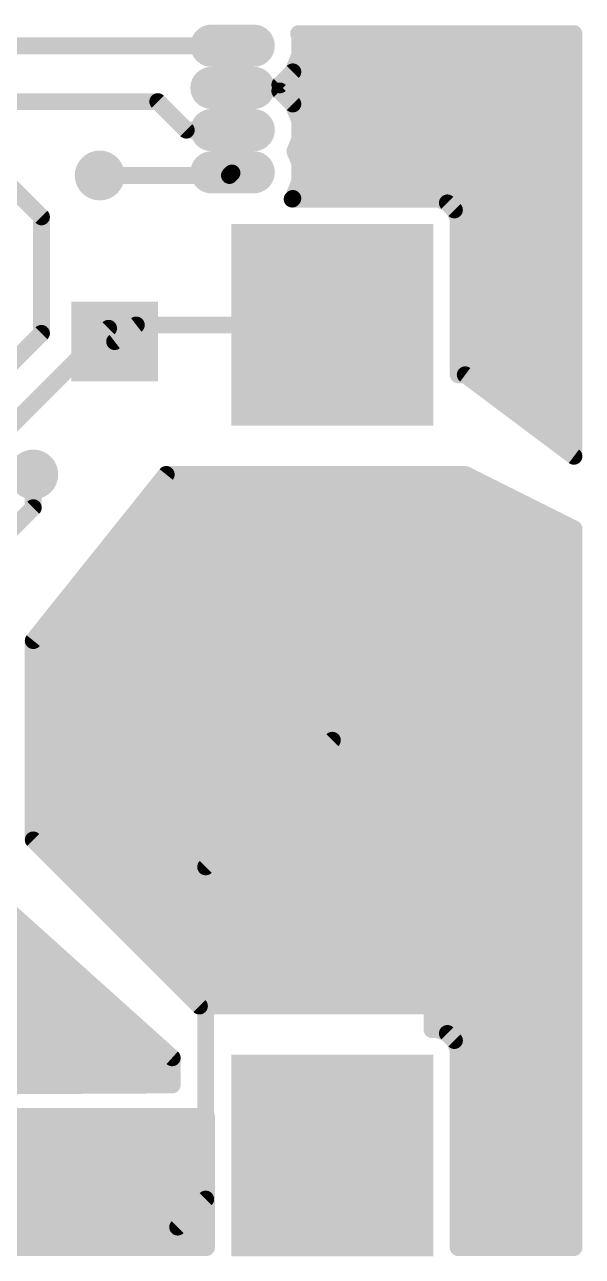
# Model space of a CAD drawing. Extents: x 0 to 49.5, y 0 to 37.5.
# Drawn here: x 32.74 to 49.52, y 0.46 to 37.54 of the extents above; entities that cross this region are included whole.
import ezdxf

# ---------------------------------------------------------------- set-up
doc = ezdxf.new("R2010")
doc.units = 0
for name, color, linetype in [('1', 22, 'CONTINUOUS'), ('17', 82, 'CONTINUOUS'), ('18', 82, 'CONTINUOUS')]:
    doc.layers.add(name, color=color, linetype=linetype)

# ---------------------------------------------------------------- blocks, each defined once
blk = doc.blocks.new('RECT')
blk.add_solid([(-0.5, -0.5), (0.5, -0.5), (-0.5, 0.5), (0.5, 0.5)])
blk = doc.blocks.new('LONGP100')
at = {"const_width": 1}
blk.add_lwpolyline([(-0.5, 0), (0.5, 0)], dxfattribs=at)
at = {"const_width": 0.5}
for points in [[(-0.5, 0.25, 1), (-0.5, -0.25)], [(0.5, -0.25, 1), (0.5, 0.25)]]:
    blk.add_lwpolyline(points, format="xyb", dxfattribs=at)
blk = doc.blocks.new('ROUNDV')
at = {"const_width": 0.5}
blk.add_lwpolyline([(0, -0.25, 1), (0, 0.25, 1), (0, -0.25)], format="xyb", dxfattribs=at)

msp = doc.modelspace()

# ---------------------------------------------------------------- linework, layer by layer
at = {"layer": '1', "const_width": 0.508}
for points in [[(41.0225, 37.1813), (40.9858, 37.2698)], [(40.9858, 37.2698), (49.2698, 37.2698)], [(49.2698, 37.2698), (49.2698, 24.5476)], [(38.9985, 36.905), (23.963, 36.905)], [(41.0225, 36.6287), (41.0225, 37.1813)], [(41.0225, 37.084), (49.2698, 37.084)], [(40.811, 36.1182), (41.0225, 36.6287)], [(41.0006, 36.576), (49.2698, 36.576)], [(40.4203, 35.7275), (40.811, 36.1182)], [(40.1971, 35.635), (40.4203, 35.7275)], [(40.7608, 36.068), (49.2698, 36.068)], [(40.4203, 35.5426), (40.1971, 35.635)], [(40.3782, 35.56), (49.2698, 35.56)], [(40.811, 35.1518), (40.4203, 35.5426)], [(28.25, 35.222), (36.7471, 35.222)], [(36.7471, 35.222), (37.6041, 34.365)], [(41.0225, 34.6413), (40.811, 35.1518)], [(40.8524, 35.052), (49.2698, 35.052)], [(41.0225, 34.0887), (41.0225, 34.6413)], [(37.6041, 34.365), (38.9985, 34.365)], [(41.0225, 34.544), (49.2698, 34.544)], [(40.8739, 33.73), (41.0225, 34.0887)], [(41.0006, 34.036), (49.2698, 34.036)], [(31.2188, 33.7812), (33.246, 31.754)], [(41.0225, 33.3713), (40.8739, 33.73)], [(40.9576, 33.528), (49.2698, 33.528)], [(41.0225, 32.8187), (41.0225, 33.3713)], [(35, 33), (38.9035, 33)], [(38.9035, 33), (38.9795, 33.076)], [(40.811, 32.3082), (41.0225, 32.8187)], [(41.0225, 33.02), (49.2698, 33.02)], [(40.8954, 32.512), (49.2698, 32.512)], [(40.7918, 32.289), (40.811, 32.3082)], [(45.185, 32.289), (40.7918, 32.289)], [(45.4621, 32.1742), (45.185, 32.289)], [(45.6742, 31.9621), (45.4621, 32.1742)], [(45.6323, 32.004), (49.2698, 32.004)], [(33.246, 31.754), (33.246, 28.246)], [(45.789, 31.685), (45.6742, 31.9621)], [(45.789, 27), (45.789, 31.685)], [(45.789, 31.496), (49.2698, 31.496)], [(45.789, 30.988), (49.2698, 30.988)], [(45.789, 30.48), (49.2698, 30.48)], [(45.789, 29.972), (49.2698, 29.972)], [(45.789, 29.464), (49.2698, 29.464)], [(41.6755, 29), (42, 28.5)], [(45.789, 28.956), (49.2698, 28.956)], [(35.2664, 28.4), (31, 24.1336)], [(35.2664, 28.4), (35.45, 28)], [(36.1, 28.5), (35.45, 28)], [(42, 28.5), (36.1, 28.5)], [(45.789, 28.448), (49.2698, 28.448)], [(33.246, 28.246), (30, 25)], [(45.789, 27.94), (49.2698, 27.94)], [(45.789, 27.432), (49.2698, 27.432)], [(46, 27), (45.789, 27)], [(49.2698, 24.5476), (46, 27)], [(46.1013, 26.924), (49.2698, 26.924)], [(46.7787, 26.416), (49.2698, 26.416)], [(47.456, 25.908), (49.2698, 25.908)], [(48.1333, 25.4), (49.2698, 25.4)], [(48.8107, 24.892), (49.2698, 24.892)], [(33, 19), (37, 24)], [(33, 24), (33, 23)], [(36.9008, 23.876), (46.248, 23.876)], [(37, 24), (46, 24)], [(46, 24), (49.2698, 22.3651)], [(36.4944, 23.368), (47.264, 23.368)], [(31, 21), (33, 23)], [(36.088, 22.86), (48.28, 22.86)], [(49.2698, 22.3651), (49.2698, 0.7302)], [(35.6816, 22.352), (49.2698, 22.352)], [(35.2752, 21.844), (49.2698, 21.844)], [(34.8688, 21.336), (49.2698, 21.336)], [(34.4624, 20.828), (49.2698, 20.828)], [(34.056, 20.32), (49.2698, 20.32)], [(33.6496, 19.812), (49.2698, 19.812)], [(33.2432, 19.304), (49.2698, 19.304)], [(33, 13), (33, 19)], [(33, 18.796), (49.2698, 18.796)], [(33, 18.288), (49.2698, 18.288)], [(33, 17.78), (49.2698, 17.78)], [(33, 17.272), (49.2698, 17.272)], [(33, 16.764), (49.2698, 16.764)], [(33, 16.256), (49.2698, 16.256)], [(33, 15.748), (49.2698, 15.748)], [(38.189, 12.189), (42, 16)], [(33, 15.24), (49.2698, 15.24)], [(33, 14.732), (49.2698, 14.732)], [(33, 14.224), (49.2698, 14.224)], [(33, 13.716), (49.2698, 13.716)], [(33, 13.208), (49.2698, 13.208)], [(38, 8), (33, 13)], [(33.3, 12.7), (49.2698, 12.7)], [(33.808, 12.192), (49.2698, 12.192)], [(38.189, 2.189), (38.189, 12.189)], [(34.316, 11.684), (49.2698, 11.684)], [(32.008, 11.0937), (37.181, 6.4428)], [(34.824, 11.176), (49.2698, 11.176)], [(35.332, 10.668), (49.2698, 10.668)], [(32.008, 10.16), (33.0465, 10.16)], [(35.84, 10.16), (49.2698, 10.16)], [(31.9469, 9.652), (33.6115, 9.652)], [(36.348, 9.652), (49.2698, 9.652)], [(31.5695, 9.144), (34.1766, 9.144)], [(36.856, 9.144), (49.2698, 9.144)], [(31.0615, 8.636), (34.7416, 8.636)], [(37.364, 8.636), (49.2698, 8.636)], [(30.5535, 8.128), (35.3066, 8.128)], [(37.872, 8.128), (49.2698, 8.128)], [(45, 8), (38, 8)], [(45, 7.289), (45, 8)], [(30.0455, 7.62), (35.8716, 7.62)], [(45, 7.62), (49.2698, 7.62)], [(45.185, 7.289), (45, 7.289)], [(45.4621, 7.1742), (45.185, 7.289)], [(45.6742, 6.9621), (45.4621, 7.1742)], [(28.5168, 7.112), (36.4366, 7.112)], [(45.5243, 7.112), (49.2698, 7.112)], [(45.789, 6.685), (45.6742, 6.9621)], [(27.71, 6.604), (37.0017, 6.604)], [(37.181, 6.4428), (37.181, 5.6253)], [(45.789, 0.7302), (45.789, 6.685)], [(45.789, 6.604), (49.2698, 6.604)], [(20.1023, 6.096), (37.181, 6.096)], [(45.789, 6.096), (49.2698, 6.096)], [(37.181, 5.6253), (20.5594, 5.5385)], [(45.789, 5.588), (49.2698, 5.588)], [(45.789, 5.08), (49.2698, 5.08)], [(20.8204, 4.68), (38.211, 4.68)], [(20.8651, 4.572), (38.211, 4.572)], [(38.211, 4.68), (38.211, 0.7302)], [(45.789, 4.572), (49.2698, 4.572)], [(20.9439, 4.064), (38.211, 4.064)], [(45.789, 4.064), (49.2698, 4.064)], [(20.8323, 3.556), (38.211, 3.556)], [(45.789, 3.556), (49.2698, 3.556)], [(28.3568, 3.048), (38.211, 3.048)], [(45.789, 3.048), (49.2698, 3.048)], [(28.7662, 2.54), (38.211, 2.54)], [(45.789, 2.54), (49.2698, 2.54)], [(28.9544, 2.032), (38.211, 2.032)], [(37.3462, 1.3462), (38.189, 2.189)], [(45.789, 2.032), (49.2698, 2.032)], [(28.9544, 1.524), (38.211, 1.524)], [(37.3462, 1.3462), (29.9184, 1.3462)], [(45.789, 1.524), (49.2698, 1.524)], [(28.7904, 1.016), (38.211, 1.016)], [(45.789, 1.016), (49.2698, 1.016)], [(38.211, 0.7302), (28.6374, 0.7302)], [(49.2698, 0.7302), (45.789, 0.7302)]]:
    msp.add_lwpolyline(points, dxfattribs=at)
at = {"layer": '1', "const_width": 0.254}
for points in [[(41.1032, 37.3184, 1), (40.8685, 37.2212)], [(40.9858, 37.3968, 1), (40.9858, 37.1428)], [(49.3968, 37.2698, 1), (49.1428, 37.2698)], [(49.2698, 37.1428, 1), (49.2698, 37.3968)], [(38.9985, 36.778, 1), (38.9985, 37.032)], [(41.1495, 37.1813, 1), (40.8955, 37.1813)], [(41.0225, 37.211, 1), (41.0225, 36.957)], [(40.9052, 37.1327, 1), (41.1398, 37.2299)], [(49.2698, 36.957, 1), (49.2698, 37.211)], [(41.0006, 36.703, 1), (41.0006, 36.449)], [(40.8955, 36.6287, 1), (41.1495, 36.6287)], [(41.1398, 36.5801, 1), (40.9052, 36.6773)], [(49.2698, 36.449, 1), (49.2698, 36.703)], [(40.9008, 36.0284, 1), (40.7212, 36.208)], [(40.4689, 35.6102, 1), (40.3717, 35.8448)], [(40.7608, 36.195, 1), (40.7608, 35.941)], [(40.6937, 36.1668, 1), (40.9284, 36.0696)], [(49.2698, 35.941, 1), (49.2698, 36.195)], [(40.2457, 35.7524, 1), (40.1485, 35.5177)], [(40.1485, 35.7524, 1), (40.2457, 35.5177)], [(40.3782, 35.687, 1), (40.3782, 35.433)], [(40.3305, 35.8173, 1), (40.5101, 35.6377)], [(40.5101, 35.6324, 1), (40.3305, 35.4528)], [(40.3717, 35.4252, 1), (40.4689, 35.6599)], [(49.2698, 35.433, 1), (49.2698, 35.687)], [(36.8369, 35.3118, 1), (36.6573, 35.1322)], [(36.7471, 35.095, 1), (36.7471, 35.349)], [(40.9284, 35.2004, 1), (40.6937, 35.1032)], [(40.7212, 35.062, 1), (40.9008, 35.2416)], [(40.8524, 35.179, 1), (40.8524, 34.925)], [(49.2698, 34.925, 1), (49.2698, 35.179)], [(41.1495, 34.6413, 1), (40.8955, 34.6413)], [(37.6041, 34.492, 1), (37.6041, 34.238)], [(37.5143, 34.2752, 1), (37.6939, 34.4548)], [(38.9985, 34.238, 1), (38.9985, 34.492)], [(41.0225, 34.671, 1), (41.0225, 34.417)], [(40.9052, 34.5927, 1), (41.1398, 34.6899)], [(49.2698, 34.417, 1), (49.2698, 34.671)], [(41.0006, 34.163, 1), (41.0006, 33.909)], [(40.8955, 34.0887, 1), (41.1495, 34.0887)], [(41.1398, 34.0401, 1), (40.9052, 34.1373)], [(49.2698, 33.909, 1), (49.2698, 34.163)], [(40.9912, 33.7786, 1), (40.7566, 33.6814)], [(40.7566, 33.7786, 1), (40.9912, 33.6814)], [(40.9576, 33.655, 1), (40.9576, 33.401)], [(49.2698, 33.401, 1), (49.2698, 33.655)], [(41.1495, 33.3713, 1), (40.8955, 33.3713)], [(40.9052, 33.3227, 1), (41.1398, 33.4199)], [(35, 33.127, 1), (35, 32.873)], [(38.8137, 33.0898, 1), (38.9933, 32.9102)], [(39.0693, 32.9862, 1), (38.8897, 33.1658)], [(38.9035, 32.873, 1), (38.9035, 33.127)], [(41.0225, 33.147, 1), (41.0225, 32.893)], [(41.1398, 32.7701, 1), (40.9052, 32.8673)], [(49.2698, 32.893, 1), (49.2698, 33.147)], [(40.8954, 32.639, 1), (40.8954, 32.385)], [(40.8955, 32.8187, 1), (41.1495, 32.8187)], [(49.2698, 32.385, 1), (49.2698, 32.639)], [(40.7918, 32.416, 1), (40.7918, 32.162)], [(40.702, 32.3788, 1), (40.8816, 32.1992)], [(40.6937, 32.3568, 1), (40.9284, 32.2596)], [(40.9008, 32.2184, 1), (40.7212, 32.398)], [(45.2336, 32.4063, 1), (45.1364, 32.1717)], [(45.185, 32.162, 1), (45.185, 32.416)], [(45.5519, 32.264, 1), (45.3723, 32.0844)], [(45.4135, 32.0569, 1), (45.5107, 32.2915)], [(45.6323, 32.131, 1), (45.6323, 31.877)], [(49.2698, 31.877, 1), (49.2698, 32.131)], [(33.373, 31.754, 1), (33.119, 31.754)], [(33.1562, 31.6642, 1), (33.3358, 31.8438)], [(45.7915, 32.0107, 1), (45.5569, 31.9135)], [(45.5844, 31.8723, 1), (45.764, 32.0519)], [(45.916, 31.685, 1), (45.662, 31.685)], [(45.789, 31.623, 1), (45.789, 31.369)], [(45.6717, 31.6364, 1), (45.9063, 31.7336)], [(49.2698, 31.369, 1), (49.2698, 31.623)], [(45.789, 31.115, 1), (45.789, 30.861)], [(49.2698, 30.861, 1), (49.2698, 31.115)], [(45.789, 30.607, 1), (45.789, 30.353)], [(49.2698, 30.353, 1), (49.2698, 30.607)], [(45.789, 30.099, 1), (45.789, 29.845)], [(49.2698, 29.845, 1), (49.2698, 30.099)], [(45.789, 29.591, 1), (45.789, 29.337)], [(49.2698, 29.337, 1), (49.2698, 29.591)], [(41.782, 29.0691, 1), (41.5689, 28.9309)], [(45.789, 29.083, 1), (45.789, 28.829)], [(49.2698, 28.829, 1), (49.2698, 29.083)], [(35.3818, 28.453, 1), (35.151, 28.347)], [(35.3562, 28.3102, 1), (35.1766, 28.4898)], [(36.1, 28.627, 1), (36.1, 28.373)], [(36.1774, 28.3993, 1), (36.0226, 28.6007)], [(41.8935, 28.4309, 1), (42.1065, 28.5691)], [(42, 28.373, 1), (42, 28.627)], [(45.789, 28.575, 1), (45.789, 28.321)], [(49.2698, 28.321, 1), (49.2698, 28.575)], [(33.119, 28.246, 1), (33.373, 28.246)], [(33.3358, 28.1562, 1), (33.1562, 28.3358)], [(35.3726, 28.1007, 1), (35.5274, 27.8993)], [(35.3346, 27.947, 1), (35.5654, 28.053)], [(45.789, 28.067, 1), (45.789, 27.813)], [(49.2698, 27.813, 1), (49.2698, 28.067)], [(45.789, 27.559, 1), (45.789, 27.305)], [(49.2698, 27.305, 1), (49.2698, 27.559)], [(45.789, 27.127, 1), (45.789, 26.873)], [(45.662, 27, 1), (45.916, 27)], [(46.0762, 27.1016, 1), (45.9238, 26.8984)], [(46.1013, 27.051, 1), (46.1013, 26.797)], [(46, 26.873, 1), (46, 27.127)], [(49.2698, 26.797, 1), (49.2698, 27.051)], [(46.7787, 26.543, 1), (46.7787, 26.289)], [(49.2698, 26.289, 1), (49.2698, 26.543)], [(47.456, 26.035, 1), (47.456, 25.781)], [(49.2698, 25.781, 1), (49.2698, 26.035)], [(48.1333, 25.527, 1), (48.1333, 25.273)], [(49.2698, 25.273, 1), (49.2698, 25.527)], [(48.8107, 25.019, 1), (48.8107, 24.765)], [(49.2698, 24.765, 1), (49.2698, 25.019)], [(49.1428, 24.5476, 1), (49.3968, 24.5476)], [(49.1936, 24.446, 1), (49.346, 24.6492)], [(33.127, 24, 1), (32.873, 24)], [(36.9008, 24.003, 1), (36.9008, 23.749)], [(37, 24.127, 1), (37, 23.873)], [(37.0992, 23.9207, 1), (36.9008, 24.0793)], [(46.0568, 24.1136, 1), (45.9432, 23.8864)], [(46, 23.873, 1), (46, 24.127)], [(46.248, 23.749, 1), (46.248, 24.003)], [(36.4944, 23.495, 1), (36.4944, 23.241)], [(47.264, 23.241, 1), (47.264, 23.495)], [(32.873, 23, 1), (33.127, 23)], [(33.0898, 22.9102, 1), (32.9102, 23.0898)], [(36.088, 22.987, 1), (36.088, 22.733)], [(48.28, 22.733, 1), (48.28, 22.987)], [(49.3968, 22.3651, 1), (49.1428, 22.3651)], [(35.6816, 22.479, 1), (35.6816, 22.225)], [(49.213, 22.2515, 1), (49.3266, 22.4787)], [(49.2698, 22.225, 1), (49.2698, 22.479)], [(35.2752, 21.971, 1), (35.2752, 21.717)], [(49.2698, 21.717, 1), (49.2698, 21.971)], [(34.8688, 21.463, 1), (34.8688, 21.209)], [(49.2698, 21.209, 1), (49.2698, 21.463)], [(34.4624, 20.955, 1), (34.4624, 20.701)], [(49.2698, 20.701, 1), (49.2698, 20.955)], [(34.056, 20.447, 1), (34.056, 20.193)], [(49.2698, 20.193, 1), (49.2698, 20.447)], [(33.6496, 19.939, 1), (33.6496, 19.685)], [(49.2698, 19.685, 1), (49.2698, 19.939)], [(33.2432, 19.431, 1), (33.2432, 19.177)], [(49.2698, 19.177, 1), (49.2698, 19.431)], [(33.127, 19, 1), (32.873, 19)], [(32.9008, 19.0793, 1), (33.0992, 18.9207)], [(33, 18.923, 1), (33, 18.669)], [(49.2698, 18.669, 1), (49.2698, 18.923)], [(33, 18.415, 1), (33, 18.161)], [(49.2698, 18.161, 1), (49.2698, 18.415)], [(33, 17.907, 1), (33, 17.653)], [(49.2698, 17.653, 1), (49.2698, 17.907)], [(33, 17.399, 1), (33, 17.145)], [(49.2698, 17.145, 1), (49.2698, 17.399)], [(33, 16.891, 1), (33, 16.637)], [(49.2698, 16.637, 1), (49.2698, 16.891)], [(33, 16.383, 1), (33, 16.129)], [(49.2698, 16.129, 1), (49.2698, 16.383)], [(33, 15.875, 1), (33, 15.621)], [(42.0898, 15.9102, 1), (41.9102, 16.0898)], [(49.2698, 15.621, 1), (49.2698, 15.875)], [(33, 15.367, 1), (33, 15.113)], [(49.2698, 15.113, 1), (49.2698, 15.367)], [(33, 14.859, 1), (33, 14.605)], [(49.2698, 14.605, 1), (49.2698, 14.859)], [(33, 14.351, 1), (33, 14.097)], [(49.2698, 14.097, 1), (49.2698, 14.351)], [(33, 13.843, 1), (33, 13.589)], [(49.2698, 13.589, 1), (49.2698, 13.843)], [(33, 13.335, 1), (33, 13.081)], [(49.2698, 13.081, 1), (49.2698, 13.335)], [(33.0898, 13.0898, 1), (32.9102, 12.9102)], [(32.873, 13, 1), (33.127, 13)], [(33.3, 12.827, 1), (33.3, 12.573)], [(49.2698, 12.573, 1), (49.2698, 12.827)], [(33.808, 12.319, 1), (33.808, 12.065)], [(38.316, 12.189, 1), (38.062, 12.189)], [(38.0992, 12.2788, 1), (38.2788, 12.0992)], [(49.2698, 12.065, 1), (49.2698, 12.319)], [(34.316, 11.811, 1), (34.316, 11.557)], [(49.2698, 11.557, 1), (49.2698, 11.811)], [(34.824, 11.303, 1), (34.824, 11.049)], [(49.2698, 11.049, 1), (49.2698, 11.303)], [(35.332, 10.795, 1), (35.332, 10.541)], [(49.2698, 10.541, 1), (49.2698, 10.795)], [(33.0465, 10.033, 1), (33.0465, 10.287)], [(35.84, 10.287, 1), (35.84, 10.033)], [(49.2698, 10.033, 1), (49.2698, 10.287)], [(33.6115, 9.525, 1), (33.6115, 9.779)], [(36.348, 9.779, 1), (36.348, 9.525)], [(49.2698, 9.525, 1), (49.2698, 9.779)], [(34.1766, 9.017, 1), (34.1766, 9.271)], [(36.856, 9.271, 1), (36.856, 9.017)], [(49.2698, 9.017, 1), (49.2698, 9.271)], [(34.7416, 8.509, 1), (34.7416, 8.763)], [(37.364, 8.763, 1), (37.364, 8.509)], [(49.2698, 8.509, 1), (49.2698, 8.763)], [(35.3066, 8.001, 1), (35.3066, 8.255)], [(37.872, 8.255, 1), (37.872, 8.001)], [(38, 8.127, 1), (38, 7.873)], [(37.9102, 7.9102, 1), (38.0898, 8.0898)], [(45.127, 8, 1), (44.873, 8)], [(45, 7.873, 1), (45, 8.127)], [(49.2698, 8.001, 1), (49.2698, 8.255)], [(35.8716, 7.493, 1), (35.8716, 7.747)], [(45, 7.747, 1), (45, 7.493)], [(49.2698, 7.493, 1), (49.2698, 7.747)], [(45, 7.416, 1), (45, 7.162)], [(44.873, 7.289, 1), (45.127, 7.289)], [(45.2336, 7.4063, 1), (45.1364, 7.1717)], [(45.185, 7.162, 1), (45.185, 7.416)], [(45.5519, 7.264, 1), (45.3723, 7.0844)], [(45.4135, 7.0569, 1), (45.5107, 7.2915)], [(36.4366, 6.985, 1), (36.4366, 7.239)], [(45.5243, 7.239, 1), (45.5243, 6.985)], [(45.7915, 7.0107, 1), (45.5569, 6.9135)], [(45.5844, 6.8723, 1), (45.764, 7.0519)], [(49.2698, 6.985, 1), (49.2698, 7.239)], [(37.0017, 6.477, 1), (37.0017, 6.731)], [(37.308, 6.4428, 1), (37.054, 6.4428)], [(45.916, 6.685, 1), (45.662, 6.685)], [(45.789, 6.731, 1), (45.789, 6.477)], [(45.6717, 6.6364, 1), (45.9063, 6.7336)], [(49.2698, 6.477, 1), (49.2698, 6.731)], [(37.0961, 6.3483, 1), (37.2659, 6.5372)], [(37.181, 5.969, 1), (37.181, 6.223)], [(45.789, 6.223, 1), (45.789, 5.969)], [(49.2698, 5.969, 1), (49.2698, 6.223)], [(37.054, 5.6253, 1), (37.308, 5.6253)], [(37.1817, 5.4983, 1), (37.1803, 5.7523)], [(45.789, 5.715, 1), (45.789, 5.461)], [(49.2698, 5.461, 1), (49.2698, 5.715)], [(45.789, 5.207, 1), (45.789, 4.953)], [(49.2698, 4.953, 1), (49.2698, 5.207)], [(38.338, 4.68, 1), (38.084, 4.68)], [(38.211, 4.553, 1), (38.211, 4.807)], [(38.211, 4.445, 1), (38.211, 4.699)], [(45.789, 4.699, 1), (45.789, 4.445)], [(49.2698, 4.445, 1), (49.2698, 4.699)], [(38.211, 3.937, 1), (38.211, 4.191)], [(45.789, 4.191, 1), (45.789, 3.937)], [(49.2698, 3.937, 1), (49.2698, 4.191)], [(38.211, 3.429, 1), (38.211, 3.683)], [(45.789, 3.683, 1), (45.789, 3.429)], [(49.2698, 3.429, 1), (49.2698, 3.683)], [(38.211, 2.921, 1), (38.211, 3.175)], [(45.789, 3.175, 1), (45.789, 2.921)], [(49.2698, 2.921, 1), (49.2698, 3.175)], [(38.211, 2.413, 1), (38.211, 2.667)], [(45.789, 2.667, 1), (45.789, 2.413)], [(49.2698, 2.413, 1), (49.2698, 2.667)], [(38.062, 2.189, 1), (38.316, 2.189)], [(38.2788, 2.0992, 1), (38.0992, 2.2788)], [(38.211, 1.905, 1), (38.211, 2.159)], [(45.789, 2.159, 1), (45.789, 1.905)], [(49.2698, 1.905, 1), (49.2698, 2.159)], [(37.2564, 1.436, 1), (37.436, 1.2564)], [(37.3462, 1.2192, 1), (37.3462, 1.4732)], [(38.211, 1.397, 1), (38.211, 1.651)], [(45.789, 1.651, 1), (45.789, 1.397)], [(49.2698, 1.397, 1), (49.2698, 1.651)], [(38.211, 0.889, 1), (38.211, 1.143)], [(45.789, 1.143, 1), (45.789, 0.889)], [(49.2698, 0.889, 1), (49.2698, 1.143)], [(38.084, 0.7302, 1), (38.338, 0.7302)], [(38.211, 0.6032, 1), (38.211, 0.8572)], [(45.789, 0.8572, 1), (45.789, 0.6032)], [(45.662, 0.7302, 1), (45.916, 0.7302)], [(49.1428, 0.7302, 1), (49.3968, 0.7302)], [(49.2698, 0.6032, 1), (49.2698, 0.8572)]]:
    msp.add_lwpolyline(points, format="xyb", dxfattribs=at)

# ---------------------------------------------------------------- block references
at = {"layer": '1'}
for p, xscale, yscale, rotation in [((42, 28.5), 6.07, 6.07, 270), ((35.45, 28), 2.6, 2.4, 180), ((42, 16), 6.07, 6.07, 270), ((42, 3.5), 6.07, 6.07, 270)]:
    msp.add_blockref('RECT', p, dxfattribs=dict(at, xscale=xscale, yscale=yscale, rotation=rotation))
at = {"layer": '17', "xscale": 1.27, "yscale": 1.27}
for p in [(38.9985, 36.905), (38.9985, 35.635), (38.9985, 34.365), (38.9985, 33.095)]:
    msp.add_blockref('LONGP100', p, dxfattribs=at)
at = {"layer": '18', "xscale": 1.5, "yscale": 1.5}
for p in [(35, 33), (47, 31.75), (33, 24)]:
    msp.add_blockref('ROUNDV', p, dxfattribs=at)

doc.saveas('drawing.dxf')
